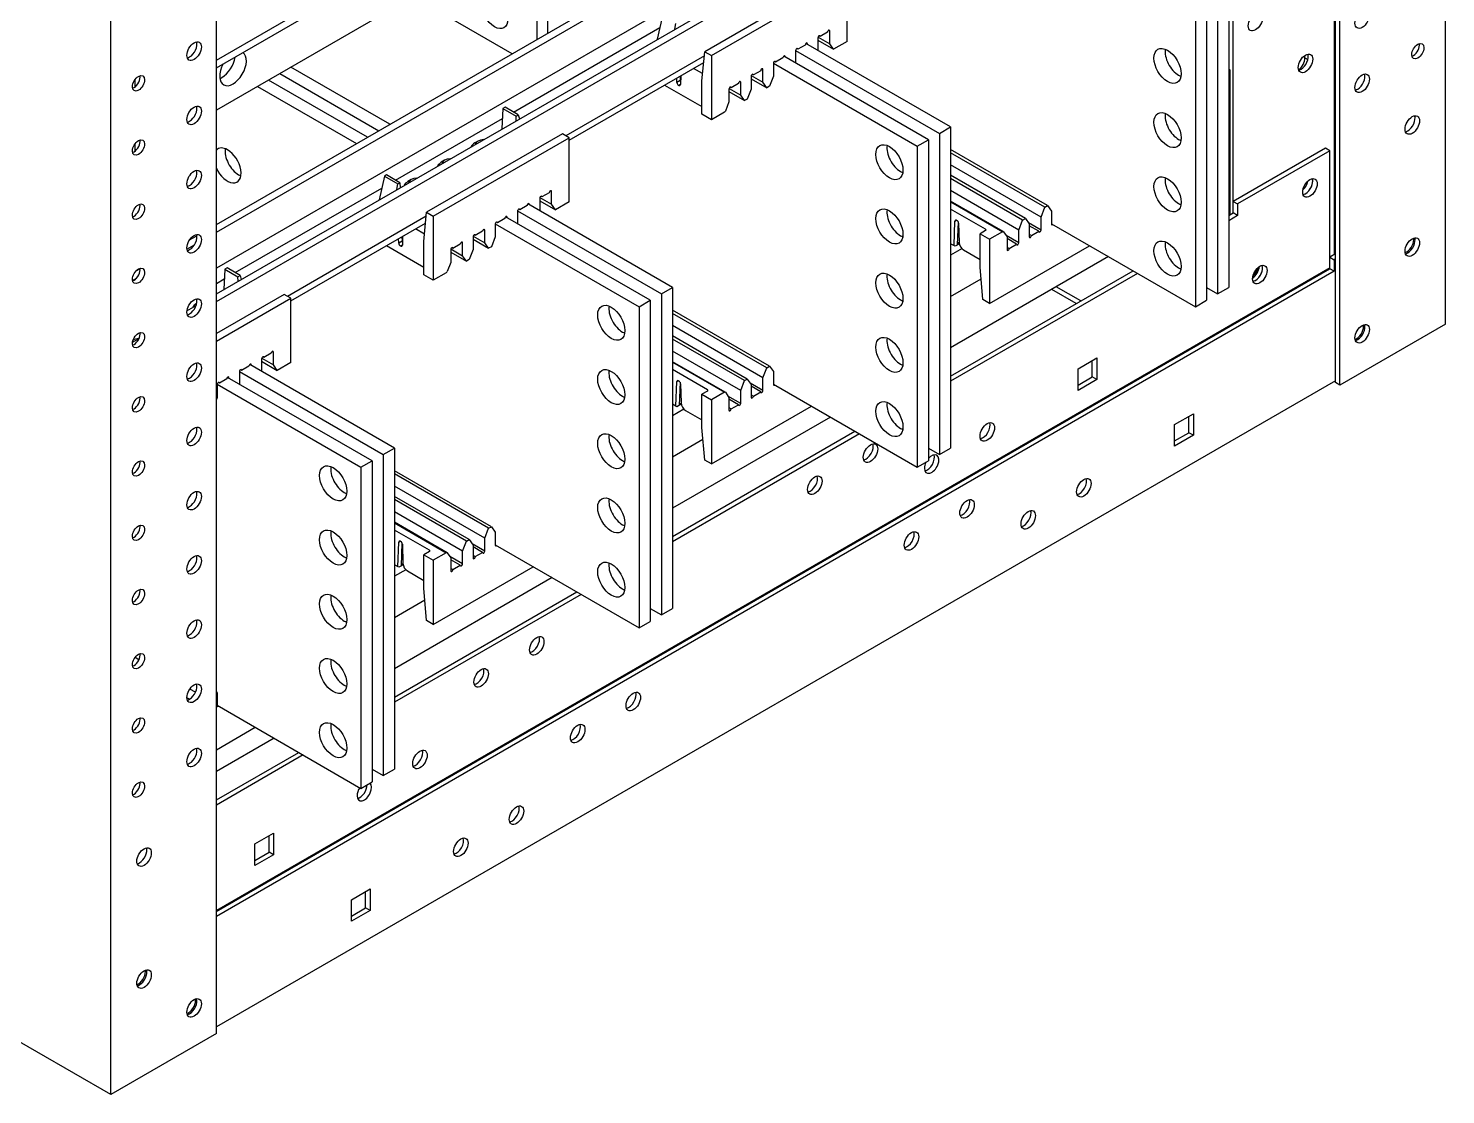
# Model space of a CAD drawing. Header units: millimetres. Extents: x -116965 to 323937, y 291661 to 566926.
# Drawn here: x -25658.8 to -25401.5, y 313488.9 to 313682.6 of the extents above; entities that cross this region are included whole.
import ezdxf

# ---------------------------------------------------------------- set-up
doc = ezdxf.new("R2010")
doc.units = ezdxf.units.MM
doc.layers.add('ALPHA', color=255, linetype='Continuous')

msp = doc.modelspace()

# ---------------------------------------------------------------- linework, layer by layer
at = {"layer": 'ALPHA'}
for p, q in [((-25401.450102, 313628.879427), (-25401.450102, 314095.448902)), ((-25421.451123, 313618.264971), (-25421.451123, 314084.834446)), ((-25420.643001, 313617.798402), (-25420.643001, 314084.367877)), ((-25624.693815, 313499.989609), (-25624.693815, 313966.559084)), ((-25643.886713, 313488.908584), (-25643.886713, 313955.478059)), ((-25421.653153, 313641.52346), (-25421.653153, 313853.182702)), ((-25624.693815, 313676.81944), (-25433.572953, 313787.163121)), ((-25624.693815, 313675.419732), (-25433.572953, 313785.763413)), ((-25440.03793, 313649.058557), (-25440.03793, 313782.030857)), ((-25496.202411, 313741.905882), (-25624.693815, 313667.721336)), ((-25624.693815, 313646.982322), (-25472.16078, 313735.047311)), ((-25624.693815, 313645.582614), (-25470.948597, 313734.347457)), ((-25624.693815, 313634.384947), (-25461.251133, 313728.748623)), ((-25469.736414, 313728.515338), (-25624.693815, 313639.050641)), ((-25624.693815, 313632.985238), (-25460.03895, 313728.048769)), ((-25566.509028, 313701.314338), (-25566.509028, 313680.575325)), ((-25564.488723, 313681.741748), (-25564.488723, 313702.480761)), ((-25440.846052, 313693.849226), (-25440.846052, 313635.528042)), ((-25511.354699, 313692.589489), (-25536.002421, 313678.35912)), ((-25534.790238, 313677.659265), (-25510.142516, 313691.889634)), ((-25510.142516, 313680.225397), (-25510.142516, 313691.889634)), ((-25446.906967, 313690.349955), (-25446.906967, 313632.028771)), ((-25444.886662, 313691.516379), (-25444.886662, 313633.195194)), ((-25442.866357, 313692.682802), (-25442.866357, 313634.361618)), ((-25570.973902, 313677.997528), (-25588.934415, 313688.367035)), ((-25570.751669, 313667.394737), (-25544.160205, 313682.747326)), ((-25543.679581, 313684.891092), (-25544.633516, 313680.636181)), ((-25541.408157, 313682.469943), (-25541.255214, 313683.491384)), ((-25544.633516, 313680.636181), (-25544.634634, 313680.607136)), ((-25544.608921, 313680.621982), (-25544.633516, 313680.636181)), ((-25515.455918, 313680.890259), (-25515.455918, 313678.604069)), ((-25515.455918, 313680.438643), (-25512.614541, 313678.798173)), ((-25515.431318, 313681.016027), (-25513.314395, 313679.793821)), ((-25515.051857, 313681.123544), (-25515.253888, 313681.240186)), ((-25513.718456, 313681.893383), (-25515.051857, 313681.123544)), ((-25513.516426, 313682.24331), (-25513.314395, 313682.126668)), ((-25513.314395, 313679.793821), (-25513.314395, 313682.126668)), ((-25510.142516, 313680.225397), (-25512.614541, 313678.798173)), ((-25536.073606, 313677.618167), (-25561.256235, 313663.078969)), ((-25536.512044, 313673.054516), (-25536.002421, 313678.35912)), ((-25536.002421, 313678.35912), (-25534.790238, 313677.659265)), ((-25534.790238, 313677.659265), (-25534.790238, 313665.995029)), ((-25495.394289, 313662.355787), (-25521.666399, 313677.523997)), ((-25521.597646, 313677.577616), (-25521.395615, 313677.460973)), ((-25521.395615, 313677.367659), (-25521.395615, 313677.460973)), ((-25519.496529, 313678.557412), (-25519.496529, 313676.271221)), ((-25519.493113, 313678.602097), (-25493.373984, 313663.52221)), ((-25519.092468, 313678.790696), (-25519.294498, 313678.907339)), ((-25517.759066, 313679.560536), (-25519.092468, 313678.790696)), ((-25491.353679, 313664.688634), (-25517.625789, 313679.856844)), ((-25517.557036, 313679.910463), (-25517.355005, 313679.793821)), ((-25517.355005, 313679.700507), (-25517.355005, 313679.793821)), ((-25512.614541, 313678.798173), (-25513.314395, 313679.793821)), ((-25427.006962, 313677.227689), (-25427.006962, 313677.689765)), ((-25593.197258, 313665.166868), (-25611.157771, 313675.536374)), ((-25560.650143, 313662.26934), (-25536.191548, 313676.390516)), ((-25536.391315, 313674.384522), (-25538.028674, 313675.329852)), ((-25525.840287, 313674.894841), (-25527.173688, 313674.125002)), ((-25525.638256, 313675.244768), (-25525.436226, 313675.128126)), ((-25525.436226, 313672.795279), (-25525.436226, 313675.128126)), ((-25523.537139, 313676.224564), (-25523.537139, 313673.891717)), ((-25523.533724, 313676.269249), (-25497.414594, 313661.189363)), ((-25523.133078, 313676.457849), (-25523.335108, 313676.574491)), ((-25521.799676, 313677.227689), (-25523.133078, 313676.457849)), ((-25440.644021, 313675.069805), (-25440.846052, 313675.186447)), ((-25440.644021, 313675.069805), (-25440.644021, 313648.708629)), ((-25427.006962, 313677.227689), (-25426.473957, 313676.919958)), ((-25639.442042, 313671.965578), (-25639.442042, 313673.317834)), ((-25597.237868, 313662.83402), (-25615.198381, 313673.203527)), ((-25613.178076, 313674.369951), (-25595.217563, 313664.000444)), ((-25543.281467, 313672.29715), (-25536.511538, 313668.38853)), ((-25541.065788, 313672.752363), (-25541.095521, 313673.559206)), ((-25540.459696, 313673.10229), (-25541.065788, 313672.752363)), ((-25540.763028, 313672.242837), (-25540.402166, 313672.451181)), ((-25540.707415, 313672.210729), (-25540.763028, 313672.242837)), ((-25540.404178, 313672.385803), (-25540.707415, 313672.210729)), ((-25540.48943, 313673.909133), (-25540.459696, 313673.10229)), ((-25540.473444, 313673.475354), (-25540.372437, 313673.417038)), ((-25540.3549, 313673.986804), (-25540.404554, 313672.373587)), ((-25536.511538, 313673.054225), (-25536.512044, 313673.054516)), ((-25536.511538, 313666.988821), (-25536.511538, 313673.054225)), ((-25536.383854, 313674.38883), (-25536.391315, 313674.384522)), ((-25529.880897, 313672.561994), (-25531.214298, 313671.792154)), ((-25529.678866, 313672.911921), (-25529.476836, 313672.795279)), ((-25529.476836, 313670.462431), (-25529.476836, 313672.795279)), ((-25527.577749, 313673.891717), (-25527.577749, 313671.558869)), ((-25527.577749, 313673.440101), (-25524.736371, 313671.799631)), ((-25527.553148, 313674.017485), (-25525.436226, 313672.795279)), ((-25527.173688, 313674.125002), (-25527.375719, 313674.241644)), ((-25524.736371, 313671.799631), (-25525.436226, 313672.795279)), ((-25523.537139, 313673.891717), (-25524.236993, 313672.087947)), ((-25617.218686, 313672.037103), (-25599.258174, 313661.667597)), ((-25531.618359, 313671.558869), (-25531.618359, 313669.226022)), ((-25531.618359, 313671.107254), (-25528.776982, 313669.466784)), ((-25531.593759, 313671.684637), (-25529.476836, 313670.462431)), ((-25531.214298, 313671.792154), (-25531.416329, 313671.908797)), ((-25528.776982, 313669.466784), (-25529.476836, 313670.462431)), ((-25528.277603, 313669.7551), (-25528.776982, 313669.466784)), ((-25527.577749, 313671.558869), (-25528.277603, 313669.7551)), ((-25524.236993, 313672.087947), (-25524.736371, 313671.799631)), ((-25572.653676, 313668.026292), (-25572.839141, 313664.323256)), ((-25572.249615, 313668.259576), (-25572.653676, 313668.026292)), ((-25572.653676, 313668.026292), (-25570.270328, 313666.650265)), ((-25569.866267, 313666.88355), (-25572.249615, 313668.259576)), ((-25532.434856, 313667.354909), (-25534.790238, 313665.995029)), ((-25531.618359, 313669.226022), (-25532.259892, 313667.572567)), ((-25592.166903, 313655.030646), (-25572.742886, 313666.245107)), ((-25570.270328, 313666.650265), (-25569.866267, 313666.88355)), ((-25570.245502, 313665.820694), (-25570.270328, 313666.650265)), ((-25569.866267, 313666.88355), (-25569.671317, 313666.152201)), ((-25534.790238, 313665.995029), (-25536.511538, 313666.988821)), ((-25493.373984, 313663.52221), (-25491.353679, 313664.688634)), ((-25491.353679, 313664.688634), (-25491.353679, 313606.36745)), ((-25561.862326, 313663.428896), (-25586.510048, 313649.198527)), ((-25585.297865, 313648.498673), (-25560.650143, 313662.729042)), ((-25577.176239, 313662.122502), (-25577.78233, 313661.772575)), ((-25560.650143, 313662.729042), (-25561.862326, 313663.428896)), ((-25560.650143, 313651.064805), (-25560.650143, 313662.729042)), ((-25497.414594, 313661.189363), (-25495.394289, 313662.355787)), ((-25495.394289, 313662.355787), (-25495.394289, 313604.034602)), ((-25493.373984, 313663.52221), (-25493.373984, 313605.201026)), ((-25639.442042, 313660.301341), (-25639.442042, 313661.653597)), ((-25497.414594, 313661.189363), (-25497.414594, 313602.868179)), ((-25473.729366, 313650.392467), (-25491.353679, 313660.567869)), ((-25474.228744, 313650.104151), (-25491.353679, 313659.991236)), ((-25423.269397, 313660.839436), (-25440.03793, 313651.158119)), ((-25422.461275, 313660.372866), (-25439.229807, 313650.69155)), ((-25422.461275, 313660.372866), (-25423.269397, 313660.839436)), ((-25422.461275, 313641.05689), (-25422.461275, 313660.372866)), ((-25583.237154, 313658.623231), (-25583.843246, 313658.273304)), ((-25474.928598, 313648.300381), (-25491.353679, 313657.783406)), ((-25594.187208, 313655.7305), (-25595.141143, 313651.475589)), ((-25593.783147, 313655.963785), (-25594.187208, 313655.7305)), ((-25594.187208, 313655.7305), (-25591.762842, 313654.330792)), ((-25591.358781, 313654.564076), (-25593.783147, 313655.963785)), ((-25591.915784, 313653.309351), (-25591.762842, 313654.330792)), ((-25591.762842, 313654.330792), (-25591.358781, 313654.564076)), ((-25591.358781, 313654.564076), (-25591.325109, 313653.650378)), ((-25589.298069, 313655.12396), (-25589.904161, 313654.774033)), ((-25477.769976, 313648.059619), (-25491.353679, 313655.902174)), ((-25478.269354, 313647.771303), (-25491.353679, 313655.325541)), ((-25426.529813, 313654.790157), (-25426.473957, 313654.757908)), ((-25621.259296, 313638.234145), (-25594.667832, 313653.586733)), ((-25565.963546, 313651.729667), (-25565.963546, 313649.443476)), ((-25565.938945, 313651.855434), (-25563.822022, 313650.633229)), ((-25565.559485, 313651.962952), (-25565.761515, 313652.079594)), ((-25564.226083, 313652.732791), (-25565.559485, 313651.962952)), ((-25564.024053, 313653.082718), (-25563.822022, 313652.966076)), ((-25563.822022, 313650.633229), (-25563.822022, 313652.966076)), ((-25478.969209, 313645.967534), (-25491.353679, 313653.117711)), ((-25595.141143, 313651.475589), (-25595.142261, 313651.446544)), ((-25595.116548, 313651.461389), (-25595.141143, 313651.475589)), ((-25587.019671, 313643.893924), (-25586.510048, 313649.198527)), ((-25586.510048, 313649.198527), (-25585.297865, 313648.498673)), ((-25570.004156, 313649.396819), (-25570.004156, 313647.110629)), ((-25570.000741, 313649.441505), (-25543.881611, 313634.361618)), ((-25569.600095, 313649.630104), (-25569.802125, 313649.746747)), ((-25568.266694, 313650.399944), (-25569.600095, 313649.630104)), ((-25541.861306, 313635.528042), (-25568.133416, 313650.696252)), ((-25568.064663, 313650.749871), (-25567.862632, 313650.633229)), ((-25567.862632, 313650.539915), (-25567.862632, 313650.633229)), ((-25565.963546, 313651.278051), (-25563.122168, 313649.637581)), ((-25563.122168, 313649.637581), (-25563.822022, 313650.633229)), ((-25560.650143, 313651.064805), (-25563.122168, 313649.637581)), ((-25481.784371, 313645.67358), (-25491.353679, 313651.198422)), ((-25491.353679, 313651.101792), (-25481.927229, 313645.659429)), ((-25484.993758, 313646.109837), (-25491.353679, 313649.781739)), ((-25474.928598, 313648.300381), (-25474.228744, 313650.104151)), ((-25474.228744, 313650.104151), (-25473.729366, 313650.392467)), ((-25473.729366, 313650.392467), (-25473.029512, 313649.396819)), ((-25473.029512, 313649.396819), (-25473.029512, 313647.063972)), ((-25440.03793, 313651.158119), (-25439.229807, 313650.69155)), ((-25440.03793, 313649.058557), (-25440.03793, 313651.158119)), ((-25439.229807, 313650.69155), (-25439.229807, 313648.591987)), ((-25586.581233, 313648.457575), (-25611.763862, 313633.918377)), ((-25611.157771, 313633.108748), (-25586.699176, 313647.229924)), ((-25585.297865, 313648.498673), (-25585.297865, 313636.834436)), ((-25574.044766, 313647.063972), (-25574.044766, 313644.731125)), ((-25574.041351, 313647.108657), (-25547.922221, 313632.028771)), ((-25573.640705, 313647.297257), (-25573.842736, 313647.413899)), ((-25572.307304, 313648.067096), (-25573.640705, 313647.297257)), ((-25545.901916, 313633.195194), (-25572.174027, 313648.363404)), ((-25572.105273, 313648.417024), (-25571.903243, 313648.300381)), ((-25571.903243, 313648.207067), (-25571.903243, 313648.300381)), ((-25490.730019, 313643.122981), (-25490.55816, 313647.588011)), ((-25490.55816, 313647.588011), (-25490.268564, 313647.755209)), ((-25490.255401, 313647.74794), (-25490.199788, 313647.715832)), ((-25489.970384, 313647.462107), (-25490.132313, 313643.255069)), ((-25489.896927, 313647.20326), (-25489.793274, 313643.716009)), ((-25478.969209, 313645.967534), (-25478.269354, 313647.771303)), ((-25478.269354, 313647.771303), (-25477.769976, 313648.059619)), ((-25477.769976, 313648.059619), (-25477.070122, 313647.063972)), ((-25474.928598, 313645.967534), (-25477.235709, 313647.299545)), ((-25477.070122, 313647.063972), (-25477.070122, 313644.731125)), ((-25475.332659, 313645.734249), (-25477.070122, 313646.737373)), ((-25474.928598, 313645.967534), (-25474.928598, 313648.300381)), ((-25473.029512, 313647.110629), (-25446.906967, 313632.028771)), ((-25440.846052, 313648.591987), (-25440.03793, 313649.058557)), ((-25439.229807, 313648.591987), (-25440.846052, 313647.658848)), ((-25439.229807, 313648.591987), (-25440.03793, 313649.058557)), ((-25629.548585, 313644.179419), (-25628.24829, 313644.930145)), ((-25591.573415, 313643.591771), (-25591.603149, 313644.398614)), ((-25590.967323, 313643.941698), (-25591.573415, 313643.591771)), ((-25590.997057, 313644.748541), (-25590.967323, 313643.941698)), ((-25590.981071, 313644.314762), (-25590.880064, 313644.256446)), ((-25590.862527, 313644.826212), (-25590.912182, 313643.212995)), ((-25586.898942, 313645.22393), (-25588.536301, 313646.169259)), ((-25586.891481, 313645.228238), (-25586.898942, 313645.22393)), ((-25578.085376, 313644.731125), (-25578.085376, 313642.398277)), ((-25578.085376, 313644.279509), (-25575.243999, 313642.639039)), ((-25578.060776, 313644.856892), (-25575.943853, 313643.634686)), ((-25577.681315, 313644.964409), (-25577.883346, 313645.081052)), ((-25576.347914, 313645.734249), (-25577.681315, 313644.964409)), ((-25576.145883, 313646.084176), (-25575.943853, 313645.967534)), ((-25575.943853, 313643.634686), (-25575.943853, 313645.967534)), ((-25574.044766, 313644.731125), (-25574.74462, 313642.927355)), ((-25489.824901, 313644.780024), (-25490.06821, 313644.920499)), ((-25489.83659, 313645.173292), (-25490.053656, 313645.298615)), ((-25484.993758, 313645.876553), (-25486.003911, 313645.293341)), ((-25486.003911, 313645.293341), (-25484.282611, 313644.299548)), ((-25486.003911, 313639.227938), (-25486.003911, 313645.293341)), ((-25484.993758, 313646.109837), (-25484.993758, 313645.876553)), ((-25481.927229, 313645.659429), (-25484.282611, 313644.299548)), ((-25484.282611, 313644.299548), (-25484.282611, 313632.635311)), ((-25481.752265, 313645.643801), (-25481.110732, 313644.731125)), ((-25478.969209, 313643.634686), (-25481.276319, 313644.966697)), ((-25481.110732, 313644.731125), (-25481.110732, 313642.398277)), ((-25479.37327, 313643.401402), (-25481.110732, 313644.404526)), ((-25478.969209, 313643.634686), (-25478.969209, 313645.967534)), ((-25477.070122, 313645.197694), (-25476.666061, 313644.964409)), ((-25476.666061, 313644.964409), (-25475.332659, 313645.734249)), ((-25630.034974, 313642.498894), (-25628.679709, 313643.281357)), ((-25593.789094, 313643.136558), (-25587.019165, 313639.227938)), ((-25591.270655, 313643.082245), (-25590.909793, 313643.290589)), ((-25591.215043, 313643.050137), (-25591.270655, 313643.082245)), ((-25590.911806, 313643.225211), (-25591.215043, 313643.050137)), ((-25587.019165, 313643.893632), (-25587.019671, 313643.893924)), ((-25587.019165, 313637.828229), (-25587.019165, 313643.893632)), ((-25582.125986, 313642.398277), (-25582.125986, 313640.06543)), ((-25582.125986, 313641.946662), (-25579.284609, 313640.306192)), ((-25582.101386, 313642.524045), (-25579.984463, 313641.301839)), ((-25581.721925, 313642.631562), (-25581.923956, 313642.748204)), ((-25580.388524, 313643.401402), (-25581.721925, 313642.631562)), ((-25580.186494, 313643.751329), (-25579.984463, 313643.634686)), ((-25579.984463, 313641.301839), (-25579.984463, 313643.634686)), ((-25578.085376, 313642.398277), (-25578.78523, 313640.594508)), ((-25575.243999, 313642.639039), (-25575.943853, 313643.634686)), ((-25574.74462, 313642.927355), (-25575.243999, 313642.639039)), ((-25490.545557, 313643.016482), (-25491.353679, 313643.483051)), ((-25489.278459, 313642.581617), (-25491.353679, 313641.383489)), ((-25489.761495, 313643.46916), (-25490.545557, 313643.016482)), ((-25489.768106, 313643.500759), (-25490.115144, 313643.701122)), ((-25488.985645, 313642.349151), (-25486.003911, 313640.627646)), ((-25484.282611, 313632.635311), (-25466.120068, 313643.12146)), ((-25481.110732, 313642.864847), (-25480.706671, 313642.631562)), ((-25480.706671, 313642.631562), (-25479.37327, 313643.401402)), ((-25421.451123, 313641.640102), (-25422.501681, 313641.033562)), ((-25639.194519, 313638.610337), (-25638.575982, 313638.967449)), ((-25422.501681, 313639.120627), (-25624.693815, 313522.384944)), ((-25624.693815, 313522.198316), (-25422.501681, 313638.933999)), ((-25623.161303, 313638.865699), (-25623.346768, 313635.162664)), ((-25622.757242, 313639.098984), (-25623.161303, 313638.865699)), ((-25623.161303, 313638.865699), (-25620.777955, 313637.489673)), ((-25620.373894, 313637.722958), (-25622.757242, 313639.098984)), ((-25582.125986, 313640.06543), (-25582.767519, 313638.411975)), ((-25579.284609, 313640.306192), (-25579.984463, 313641.301839)), ((-25578.78523, 313640.594508), (-25579.284609, 313640.306192)), ((-25462.68555, 313641.13854), (-25491.353679, 313624.586988)), ((-25486.003911, 313639.228521), (-25486.004416, 313639.22823)), ((-25486.004416, 313639.22823), (-25486.003911, 313639.227938)), ((-25485.494794, 313633.335165), (-25486.004416, 313639.22823)), ((-25422.501681, 313641.033562), (-25421.693559, 313640.566992)), ((-25422.501681, 313638.933999), (-25422.501681, 313641.033562)), ((-25421.693559, 313638.467429), (-25422.501681, 313638.933999)), ((-25421.451123, 313640.706963), (-25421.693559, 313640.566992)), ((-25421.693559, 313640.566992), (-25421.693559, 313638.467429)), ((-25639.911656, 313636.796589), (-25639.185592, 313637.215782)), ((-25421.693559, 313638.467429), (-25624.693815, 313521.265177)), ((-25624.693815, 313636.251224), (-25623.250513, 313637.084515)), ((-25620.777955, 313637.489673), (-25620.373894, 313637.722958)), ((-25620.753129, 313636.660102), (-25620.777955, 313637.489673)), ((-25620.373894, 313637.722958), (-25620.178944, 313636.991608)), ((-25585.297865, 313636.834436), (-25587.019165, 313637.828229)), ((-25582.942483, 313638.194317), (-25585.297865, 313636.834436)), ((-25491.353679, 313619.431395), (-25458.220675, 313638.560743)), ((-25457.412553, 313638.094174), (-25491.353679, 313618.498256)), ((-25491.353679, 313633.918377), (-25485.821444, 313637.112414)), ((-25612.369954, 313634.268304), (-25624.693815, 313627.15312)), ((-25611.157771, 313633.56845), (-25612.369954, 313634.268304)), ((-25543.881611, 313634.361618), (-25541.861306, 313635.528042)), ((-25543.881611, 313634.361618), (-25543.881611, 313576.040434)), ((-25541.861306, 313635.528042), (-25541.861306, 313577.206857)), ((-25468.524231, 313632.611983), (-25472.989106, 313635.189779)), ((-25467.716109, 313633.078552), (-25472.180983, 313635.656348)), ((-25444.886662, 313635.528042), (-25442.866357, 313634.361618)), ((-25442.866357, 313634.361618), (-25440.846052, 313635.528042)), ((-25630.028682, 313631.304859), (-25628.367292, 313632.264064)), ((-25628.269755, 313632.623647), (-25628.289958, 313632.611983)), ((-25624.693815, 313625.753411), (-25611.157771, 313633.56845)), ((-25611.157771, 313621.904213), (-25611.157771, 313633.56845)), ((-25547.922221, 313632.028771), (-25545.901916, 313633.195194)), ((-25547.922221, 313632.028771), (-25547.922221, 313573.707586)), ((-25545.901916, 313633.195194), (-25545.901916, 313574.87401)), ((-25524.236993, 313621.231875), (-25541.861306, 313631.407276)), ((-25484.282611, 313632.635311), (-25485.494794, 313633.335165)), ((-25446.906967, 313632.028771), (-25444.886662, 313633.195194)), ((-25524.736371, 313620.943558), (-25541.861306, 313630.830644)), ((-25525.436226, 313619.139789), (-25541.861306, 313628.622814)), ((-25401.450102, 313628.879427), (-25420.643001, 313617.798402)), ((-25639.90404, 313625.603319), (-25638.72378, 313626.284743)), ((-25639.805697, 313625.963368), (-25639.813243, 313625.95901)), ((-25528.277603, 313618.899027), (-25541.861306, 313626.741582)), ((-25528.776982, 313618.610711), (-25541.861306, 313626.164949)), ((-25614.733711, 313623.572199), (-25616.067112, 313622.802359)), ((-25614.53168, 313623.922126), (-25614.32965, 313623.805484)), ((-25614.32965, 313621.472636), (-25614.32965, 313623.805484)), ((-25529.476836, 313616.806942), (-25541.861306, 313623.957119)), ((-25618.774321, 313621.239352), (-25620.107722, 313620.469512)), ((-25592.368933, 313606.36745), (-25618.641044, 313621.53566)), ((-25618.57229, 313621.589279), (-25618.37026, 313621.472636)), ((-25618.37026, 313621.379322), (-25618.37026, 313621.472636)), ((-25616.471173, 313622.569075), (-25616.471173, 313620.282884)), ((-25616.471173, 313622.117459), (-25613.629795, 313620.476989)), ((-25616.446572, 313622.694842), (-25614.32965, 313621.472636)), ((-25616.067112, 313622.802359), (-25616.269142, 313622.919002)), ((-25613.629795, 313620.476989), (-25614.32965, 313621.472636)), ((-25611.157771, 313621.904213), (-25613.629795, 313620.476989)), ((-25532.291999, 313616.512988), (-25541.861306, 313622.03783)), ((-25541.861306, 313621.9412), (-25532.434856, 313616.498836)), ((-25525.436226, 313619.139789), (-25524.736371, 313620.943558)), ((-25524.736371, 313620.943558), (-25524.236993, 313621.231875)), ((-25524.236993, 313621.231875), (-25523.537139, 313620.236227)), ((-25468.200982, 313620.761118), (-25464.80687, 313622.72071)), ((-25468.200982, 313616.841934), (-25468.200982, 313620.761118)), ((-25465.614992, 313619.268096), (-25465.614992, 313622.25414)), ((-25464.80687, 313622.72071), (-25464.80687, 313618.801526)), ((-25421.451123, 313618.544913), (-25624.693815, 313501.20269)), ((-25624.148332, 313618.136665), (-25624.350363, 313618.253307)), ((-25622.814931, 313618.906504), (-25624.148332, 313618.136665)), ((-25596.409543, 313604.034602), (-25622.681654, 313619.202812)), ((-25622.6129, 313619.256431), (-25622.41087, 313619.139789)), ((-25622.41087, 313619.046475), (-25622.41087, 313619.139789)), ((-25620.511783, 313620.236227), (-25620.511783, 313617.950037)), ((-25620.508368, 313620.280912), (-25594.389238, 313605.201026)), ((-25620.107722, 313620.469512), (-25620.309753, 313620.586154)), ((-25535.501386, 313616.949245), (-25541.861306, 313620.621147)), ((-25541.237647, 313613.962389), (-25541.065788, 313618.427419)), ((-25541.065788, 313618.427419), (-25540.776191, 313618.594617)), ((-25540.763028, 313618.587347), (-25540.707415, 313618.55524)), ((-25540.478011, 313618.301515), (-25540.63994, 313614.094476)), ((-25529.476836, 313616.806942), (-25528.776982, 313618.610711)), ((-25528.776982, 313618.610711), (-25528.277603, 313618.899027)), ((-25528.277603, 313618.899027), (-25527.577749, 313617.90338)), ((-25525.436226, 313616.806942), (-25525.436226, 313619.139789)), ((-25523.537139, 313620.236227), (-25523.537139, 313617.90338)), ((-25468.200982, 313617.775073), (-25465.614992, 313619.268096)), ((-25464.80687, 313618.801526), (-25468.200982, 313616.841934)), ((-25464.80687, 313618.801526), (-25465.614992, 313619.268096)), ((-25420.643001, 313617.798402), (-25421.451123, 313618.264971)), ((-25624.552393, 313617.90338), (-25624.552393, 313615.570533)), ((-25624.548978, 313617.948065), (-25598.429848, 313602.868179)), ((-25540.332528, 313615.619432), (-25540.575837, 313615.759907)), ((-25540.344217, 313616.0127), (-25540.561284, 313616.138023)), ((-25540.404554, 313618.042668), (-25540.300902, 313614.555417)), ((-25535.501386, 313616.715961), (-25536.511538, 313616.132749)), ((-25536.511538, 313616.132749), (-25534.790238, 313615.138956)), ((-25536.511538, 313610.067346), (-25536.511538, 313616.132749)), ((-25535.501386, 313616.949245), (-25535.501386, 313616.715961)), ((-25532.434856, 313616.498836), (-25534.790238, 313615.138956)), ((-25532.259892, 313616.483209), (-25531.618359, 313615.570533)), ((-25529.476836, 313614.474094), (-25531.783946, 313615.806105)), ((-25529.476836, 313614.474094), (-25529.476836, 313616.806942)), ((-25525.436226, 313616.806942), (-25527.743336, 313618.138953)), ((-25527.577749, 313617.90338), (-25527.577749, 313615.570533)), ((-25525.840287, 313616.573657), (-25527.577749, 313617.576781)), ((-25527.577749, 313616.037102), (-25527.173688, 313615.803817)), ((-25527.173688, 313615.803817), (-25525.840287, 313616.573657)), ((-25523.537139, 313617.950037), (-25497.414594, 313602.868179)), ((-25624.552393, 313615.570533), (-25624.693815, 313615.20604)), ((-25541.053184, 313613.85589), (-25541.861306, 313614.322459)), ((-25539.786086, 313613.421025), (-25541.861306, 313612.222897)), ((-25540.269122, 313614.308568), (-25541.053184, 313613.85589)), ((-25540.275733, 313614.340167), (-25540.622771, 313614.54053)), ((-25539.493272, 313613.188559), (-25536.511538, 313611.467054)), ((-25534.790238, 313615.138956), (-25534.790238, 313603.474719)), ((-25534.790238, 313603.474719), (-25516.627695, 313613.960868)), ((-25531.618359, 313615.570533), (-25531.618359, 313613.237685)), ((-25529.880897, 313614.24081), (-25531.618359, 313615.243934)), ((-25531.618359, 313613.704255), (-25531.214298, 313613.47097)), ((-25531.214298, 313613.47097), (-25529.880897, 313614.24081)), ((-25513.193177, 313611.977948), (-25541.861306, 313595.426395)), ((-25450.664734, 313610.63656), (-25447.270622, 313612.596152)), ((-25450.664734, 313606.717377), (-25450.664734, 313610.63656)), ((-25448.078744, 313609.143538), (-25448.078744, 313612.129583)), ((-25447.270622, 313612.596152), (-25447.270622, 313608.676969)), ((-25541.861306, 313590.270803), (-25508.728303, 313609.400151)), ((-25507.920181, 313608.933582), (-25541.861306, 313589.337664)), ((-25541.861306, 313604.757785), (-25536.329071, 313607.951822)), ((-25536.511538, 313610.067929), (-25536.512044, 313610.067637)), ((-25536.512044, 313610.067637), (-25536.511538, 313610.067346)), ((-25536.002421, 313604.174573), (-25536.512044, 313610.067637)), ((-25450.664734, 313607.650516), (-25448.078744, 313609.143538)), ((-25447.270622, 313608.676969), (-25450.664734, 313606.717377)), ((-25447.270622, 313608.676969), (-25448.078744, 313609.143538)), ((-25594.389238, 313605.201026), (-25592.368933, 313606.36745)), ((-25592.368933, 313606.36745), (-25592.368933, 313548.046265)), ((-25495.394289, 313606.36745), (-25493.373984, 313605.201026)), ((-25493.373984, 313605.201026), (-25491.353679, 313606.36745)), ((-25598.429848, 313602.868179), (-25596.409543, 313604.034602)), ((-25598.429848, 313602.868179), (-25598.429848, 313544.546994)), ((-25596.409543, 313604.034602), (-25596.409543, 313545.713418)), ((-25594.389238, 313605.201026), (-25594.389238, 313546.879842)), ((-25534.790238, 313603.474719), (-25536.002421, 313604.174573)), ((-25497.414594, 313602.868179), (-25495.394289, 313604.034602)), ((-25574.74462, 313592.071282), (-25592.368933, 313602.246684)), ((-25575.243999, 313591.782966), (-25592.368933, 313601.670052)), ((-25575.943853, 313589.979197), (-25592.368933, 313599.462221)), ((-25578.78523, 313589.738435), (-25592.368933, 313597.58099)), ((-25579.284609, 313589.450119), (-25592.368933, 313597.004357)), ((-25579.984463, 313587.646349), (-25592.368933, 313594.796527)), ((-25582.799626, 313587.352395), (-25592.368933, 313592.877238)), ((-25592.368933, 313592.780608), (-25582.942483, 313587.338244)), ((-25586.009013, 313587.788653), (-25592.368933, 313591.460555)), ((-25575.943853, 313589.979197), (-25575.243999, 313591.782966)), ((-25575.943853, 313587.646349), (-25575.943853, 313589.979197)), ((-25575.243999, 313591.782966), (-25574.74462, 313592.071282)), ((-25574.74462, 313592.071282), (-25574.044766, 313591.075635)), ((-25574.044766, 313591.075635), (-25574.044766, 313588.742788)), ((-25591.745274, 313584.801797), (-25591.573415, 313589.266826)), ((-25591.573415, 313589.266826), (-25591.283818, 313589.434025)), ((-25591.270655, 313589.426755), (-25591.215043, 313589.394647)), ((-25590.985638, 313589.140922), (-25591.147567, 313584.933884)), ((-25590.912182, 313588.882076), (-25590.808529, 313585.394825)), ((-25586.009013, 313587.555368), (-25587.019165, 313586.972157)), ((-25586.009013, 313587.788653), (-25586.009013, 313587.555368)), ((-25582.942483, 313587.338244), (-25585.297865, 313585.978364)), ((-25582.767519, 313587.322617), (-25582.125986, 313586.40994)), ((-25579.984463, 313587.646349), (-25579.284609, 313589.450119)), ((-25579.984463, 313585.313502), (-25579.984463, 313587.646349)), ((-25579.284609, 313589.450119), (-25578.78523, 313589.738435)), ((-25578.78523, 313589.738435), (-25578.085376, 313588.742788)), ((-25575.943853, 313587.646349), (-25578.250964, 313588.97836)), ((-25578.085376, 313588.742788), (-25578.085376, 313586.40994)), ((-25576.347914, 313587.413065), (-25578.085376, 313588.416189)), ((-25577.681315, 313586.643225), (-25576.347914, 313587.413065)), ((-25574.044766, 313588.789445), (-25547.922221, 313573.707586)), ((-25591.560811, 313584.695298), (-25592.368933, 313585.161867)), ((-25590.77675, 313585.147976), (-25591.560811, 313584.695298)), ((-25590.78336, 313585.179575), (-25591.130398, 313585.379938)), ((-25590.840155, 313586.45884), (-25591.083465, 313586.599315)), ((-25590.851844, 313586.852107), (-25591.068911, 313586.977431)), ((-25587.019165, 313586.972157), (-25585.297865, 313585.978364)), ((-25587.019165, 313580.906753), (-25587.019165, 313586.972157)), ((-25585.297865, 313585.978364), (-25585.297865, 313574.314127)), ((-25585.297865, 313574.314127), (-25567.135323, 313584.800276)), ((-25579.984463, 313585.313502), (-25582.291574, 313586.645513)), ((-25582.125986, 313586.40994), (-25582.125986, 313584.077093)), ((-25580.388524, 313585.080217), (-25582.125986, 313586.083342)), ((-25581.721925, 313584.310378), (-25580.388524, 313585.080217)), ((-25578.085376, 313586.87651), (-25577.681315, 313586.643225)), ((-25590.293713, 313584.260433), (-25592.368933, 313583.062304)), ((-25563.700804, 313582.817355), (-25592.368933, 313566.265803)), ((-25590.000899, 313584.027967), (-25587.019165, 313582.306462)), ((-25582.125986, 313584.543662), (-25581.721925, 313584.310378)), ((-25592.368933, 313561.110211), (-25559.23593, 313580.239559)), ((-25558.427808, 313579.77299), (-25592.368933, 313560.177072)), ((-25587.019165, 313580.907337), (-25587.019671, 313580.907045)), ((-25587.019671, 313580.907045), (-25587.019165, 313580.906753)), ((-25586.510048, 313575.013981), (-25587.019671, 313580.907045)), ((-25592.368933, 313575.597193), (-25586.836699, 313578.79123)), ((-25545.901916, 313577.206857), (-25543.881611, 313576.040434)), ((-25543.881611, 313576.040434), (-25541.861306, 313577.206857)), ((-25585.297865, 313574.314127), (-25586.510048, 313575.013981)), ((-25547.922221, 313573.707586), (-25545.901916, 313574.87401)), ((-25638.744296, 313567.915865), (-25639.452884, 313568.324969)), ((-25628.483386, 313561.991726), (-25629.510742, 313562.584871)), ((-25624.693815, 313562.116236), (-25624.552393, 313561.915043)), ((-25624.552393, 313561.915043), (-25624.552393, 313559.582196)), ((-25629.57613, 313560.74139), (-25630.047194, 313561.013359)), ((-25624.552393, 313559.628852), (-25598.429848, 313544.546994)), ((-25624.693815, 313551.568865), (-25617.64295, 313555.639683)), ((-25614.208431, 313553.656763), (-25624.693815, 313547.603024)), ((-25624.693815, 313542.447432), (-25609.743557, 313551.078967)), ((-25608.935435, 313550.612397), (-25624.693815, 313541.514293)), ((-25596.409543, 313548.046265), (-25594.389238, 313546.879842)), ((-25594.389238, 313546.879842), (-25592.368933, 313548.046265)), ((-25598.429848, 313544.546994), (-25596.409543, 313545.713418)), ((-25617.703559, 313534.445765), (-25614.309446, 313536.405357)), ((-25615.117569, 313532.952743), (-25615.117569, 313535.938787)), ((-25614.309446, 313536.405357), (-25614.309446, 313532.486173)), ((-25617.703559, 313530.526581), (-25617.703559, 313534.445765)), ((-25617.703559, 313531.45972), (-25615.117569, 313532.952743)), ((-25614.309446, 313532.486173), (-25617.703559, 313530.526581)), ((-25614.309446, 313532.486173), (-25615.117569, 313532.952743)), ((-25600.167311, 313524.321207), (-25596.773198, 313526.280799)), ((-25597.58132, 313522.828185), (-25597.58132, 313525.81423)), ((-25596.773198, 313526.280799), (-25596.773198, 313522.361616)), ((-25600.167311, 313520.402024), (-25600.167311, 313524.321207)), ((-25600.167311, 313521.335163), (-25597.58132, 313522.828185)), ((-25596.773198, 313522.361616), (-25600.167311, 313520.402024)), ((-25596.773198, 313522.361616), (-25597.58132, 313522.828185)), ((-25643.886713, 313488.908584), (-25664.089764, 313500.572821)), ((-25624.693815, 313499.989609), (-25643.886713, 313488.908584))]:
    msp.add_line(p, q, dxfattribs=at)
for centre, major_axis, start_param, end_param in [((-25574.186187, 313685.68426), (-1.714286, 2.96923), 0.7853981634, 7.0685834706), ((-25435.997319, 313683.817982), (0.928571, 1.608333), 2.3561944902, 8.6393797974), ((-25416.60239, 313684.284552), (0.928571, 1.608333), 2.3561944902, 8.6393797974), ((-25628.734425, 313678.452433), (0.928571, 1.608333), 2.3561944902, 8.6393797974), ((-25629.542547, 313678.919003), (0.928571, 1.608333), 3.926990817, 5.8329886172), ((-25517.557036, 313679.677178), (0.142857, 0.247436), 5.4977871438, 8.6393797974), ((-25515.253888, 313681.006901), (0.142857, 0.247436), 5.4977871438, 8.6393797974), ((-25513.516426, 313682.010026), (0.142857, 0.247436), 5.4977871438, 8.6393797974), ((-25406.500865, 313678.452433), (0.771429, 1.336153), 2.3561944902, 8.6393797974), ((-25629.542547, 313678.919003), (0.928571, 1.608333), 3.5917893435, 3.926990817), ((-25621.663357, 313675.30309), (1.714286, 2.96923), 1.626466834, 6.2275148), ((-25623.683662, 313676.469513), (1.714286, 2.96923), 3.926990817, 5.3303390646), ((-25521.597646, 313677.344331), (0.142857, 0.247436), 5.4977871438, 8.6393797974), ((-25519.294498, 313678.674054), (0.142857, 0.247436), 5.4977871438, 8.6393797974), ((-25451.95773, 313675.769659), (-1.742857, 3.018717), 0.7853981634, 7.0685834706), ((-25449.937424, 313676.936083), (-1.742857, 3.018717), 0.6182324985, 2.3561944902), ((-25426.905946, 313676.236228), (0.928571, 1.608333), 2.3561944902, 8.6393797974), ((-25427.714068, 313676.702798), (0.928571, 1.608333), 3.926990817, 5.8329886172), ((-25407.308987, 313678.919003), (0.771429, 1.336153), 3.692878252, 3.926990817), ((-25407.308987, 313678.919003), (0.771429, 1.336153), 3.926990817, 5.7318997087), ((-25525.638256, 313675.011484), (0.142857, 0.247436), 5.4977871438, 8.6393797974), ((-25523.335108, 313676.341207), (0.142857, 0.247436), 5.4977871438, 8.6393797974), ((-25428.32016, 313676.469513), (0.928571, 1.608333), 4.0503176479, 5.4977871438), ((-25427.714068, 313676.702798), (0.928571, 1.608333), 3.5917893435, 3.926990817), ((-25638.83595, 313672.620315), (0.771429, 1.336153), 2.3561944902, 8.6393797974), ((-25639.644072, 313673.086885), (0.771429, 1.336153), 3.926990817, 5.7318997087), ((-25623.683662, 313676.469513), (1.714286, 2.96923), 3.7717298997, 3.926990817), ((-25540.763028, 313672.592764), (-0.214286, 0.371154), 0.8288490588, 2.3561944902), ((-25540.707415, 313672.560656), (-0.214286, 0.371154), 2.3561944902, 3.8920842319), ((-25540.156936, 313672.942691), (-0.214286, 0.371154), 0.8288490588, 1.4798786113), ((-25536.391315, 313675.784231), (-0.857143, 1.484615), 2.3561944902, 2.3617043931), ((-25529.678866, 313672.678636), (0.142857, 0.247436), 5.4977871438, 8.6393797974), ((-25527.375719, 313674.008359), (0.142857, 0.247436), 5.4977871438, 8.6393797974), ((-25449.937424, 313676.936083), (-1.742857, 3.018717), 2.3561944902, 2.5233601551), ((-25416.60239, 313672.620315), (0.928571, 1.608333), 2.3561944902, 8.6393797974), ((-25417.410513, 313673.086885), (0.928571, 1.608333), 3.926990817, 5.8329886172), ((-25639.644072, 313673.086885), (0.771429, 1.336153), 3.692878252, 3.926990817), ((-25531.416329, 313671.675512), (0.142857, 0.247436), 5.4977871438, 8.6393797974), ((-25417.410513, 313673.086885), (0.928571, 1.608333), 3.5917893435, 3.926990817), ((-25628.734425, 313666.788197), (0.928571, 1.608333), 2.3561944902, 8.6393797974), ((-25629.542547, 313667.254766), (0.928571, 1.608333), 3.926990817, 5.8329886172), ((-25532.434856, 313667.588194), (0.142857, 0.247436), 3.926990817, 4.9741883682), ((-25451.95773, 313664.105422), (-1.742857, 3.018717), 0.7853981634, 7.0685834706), ((-25449.937424, 313665.271846), (-1.742857, 3.018717), 0.6182324985, 2.3561944902), ((-25629.542547, 313667.254766), (0.928571, 1.608333), 3.5917893435, 3.926990817), ((-25407.511018, 313665.038561), (0.928571, 1.608333), 2.3561944902, 8.6393797974), ((-25408.31914, 313665.505131), (0.928571, 1.608333), 3.926990817, 5.8329886172), ((-25638.83595, 313660.956078), (0.771429, 1.336153), 2.3561944902, 8.6393797974), ((-25639.644072, 313661.422648), (0.771429, 1.336153), 3.926990817, 5.7318997087), ((-25576.004462, 313661.445976), (-1.657143, 0), 4.8150711722, 6.1805031154), ((-25449.937424, 313665.271846), (-1.742857, 3.018717), 2.3561944902, 2.5233601551), ((-25408.31914, 313665.505131), (0.928571, 1.608333), 3.5917893435, 3.926990817), ((-25639.644072, 313661.422648), (0.771429, 1.336153), 3.692878252, 3.926990817), ((-25622.67351, 313657.690092), (-1.742857, 3.018717), 5.4977871438, 6.4586255641), ((-25622.67351, 313657.690092), (-1.742857, 3.018717), 1.3953560698, 5.4977871438), ((-25620.653204, 313658.856516), (-1.742857, 3.018717), 0.6182324985, 2.3561944902), ((-25576.004462, 313660.746122), (-2.514286, 0), 5.4977871438, 6.048268686), ((-25502.465357, 313658.273304), (-1.742857, 3.018717), 0.7853981634, 7.0685834706), ((-25500.445052, 313659.439727), (-1.742857, 3.018717), 0.6182324985, 2.3561944902), ((-25628.734425, 313655.12396), (0.928571, 1.608333), 2.3561944902, 8.6393797974), ((-25629.542547, 313655.590529), (0.928571, 1.608333), 3.926990817, 5.8329886172), ((-25582.065377, 313657.246851), (-2.514286, 0), 5.4977871438, 6.048268686), ((-25582.065377, 313657.946705), (-1.657143, 0), 4.8150711722, 6.1805031154), ((-25620.653204, 313658.856516), (-1.742857, 3.018717), 2.3561944902, 2.5233601551), ((-25588.126293, 313653.74758), (-2.514286, 0), 5.4977871438, 6.048268686), ((-25588.126293, 313654.447434), (-1.657143, 0), 4.8150711722, 6.1805031154), ((-25500.445052, 313659.439727), (-1.742857, 3.018717), 2.3561944902, 2.5233601551), ((-25451.95773, 313652.441185), (-1.742857, 3.018717), 0.7853981634, 7.0685834706), ((-25449.937424, 313653.607609), (-1.742857, 3.018717), 0.6182324985, 2.3561944902), ((-25426.097824, 313653.607609), (0.928571, 1.608333), 2.3561944902, 8.6393797974), ((-25427.714068, 313654.540748), (0.928571, 1.608333), 4.1973738484, 5.2274041124), ((-25426.905946, 313654.074178), (0.928571, 1.608333), 3.5917893435, 5.8329886172), ((-25426.905946, 313654.074178), (0.928571, 1.608333), 3.926990817, 5.8329886172), ((-25629.542547, 313655.590529), (0.928571, 1.608333), 3.5917893435, 3.926990817), ((-25565.761515, 313651.846309), (0.142857, 0.247436), 5.4977871438, 8.6393797974), ((-25564.024053, 313652.849434), (0.142857, 0.247436), 5.4977871438, 8.6393797974), ((-25426.905946, 313654.074178), (0.928571, 1.608333), 3.5917893435, 3.926990817), ((-25638.83595, 313649.291841), (0.771429, 1.336153), 2.3561944902, 8.6393797974), ((-25639.644072, 313649.758411), (0.771429, 1.336153), 3.926990817, 5.7318997087), ((-25569.802125, 313649.513462), (0.142857, 0.247436), 5.4977871438, 8.6393797974), ((-25568.064663, 313650.516586), (0.142857, 0.247436), 5.4977871438, 8.6393797974), ((-25502.465357, 313646.609067), (-1.742857, 3.018717), 0.7853981634, 7.0685834706), ((-25500.445052, 313647.775491), (-1.742857, 3.018717), 0.6182324985, 2.3561944902), ((-25449.937424, 313653.607609), (-1.742857, 3.018717), 2.3561944902, 2.5233601551), ((-25639.644072, 313649.758411), (0.771429, 1.336153), 3.692878252, 3.926990817), ((-25573.842736, 313647.180614), (0.142857, 0.247436), 5.4977871438, 8.6393797974), ((-25572.105273, 313648.183739), (0.142857, 0.247436), 5.4977871438, 8.6393797974), ((-25490.255401, 313647.398013), (-0.214286, 0.371154), 5.4977871438, 7.0251325752), ((-25490.199788, 313647.365905), (-0.214286, 0.371154), 3.961897402, 5.4977871438), ((-25472.827481, 313647.180614), (0.142857, 0.247436), 2.3561944902, 4.1111247637), ((-25628.734425, 313643.459723), (0.928571, 1.608333), 2.3561944902, 8.6393797974), ((-25629.542547, 313643.926292), (0.928571, 1.608333), 3.926990817, 5.8329886172), ((-25590.664564, 313643.782099), (-0.214286, 0.371154), 0.8288490588, 1.4798786113), ((-25586.898942, 313646.623638), (-0.857143, 1.484615), 2.3561944902, 2.3617043931), ((-25577.883346, 313644.847767), (0.142857, 0.247436), 5.4977871438, 8.6393797974), ((-25576.145883, 313645.850891), (0.142857, 0.247436), 5.4977871438, 8.6393797974), ((-25500.445052, 313647.775491), (-1.742857, 3.018717), 2.3561944902, 2.5233601551), ((-25485.195789, 313645.993195), (-0.285714, 0), 2.3561944902, 3.926990817), ((-25481.927229, 313645.426144), (0.142857, 0.247436), 6.0213859194, 7.0685834706), ((-25476.868091, 313644.847767), (0.142857, 0.247436), 2.3561944902, 5.4977871438), ((-25475.130629, 313645.850891), (0.142857, 0.247436), 2.3561944902, 5.4977871438), ((-25451.95773, 313640.776948), (-1.742857, 3.018717), 0.7853981634, 7.0685834706), ((-25407.511018, 313642.876511), (0.928571, 1.608333), 2.3561944902, 8.6393797974), ((-25408.561576, 313643.483051), (0.928571, 1.608333), 3.7428568703, 5.4977871438), ((-25408.31914, 313643.34308), (0.928571, 1.608333), 3.926990817, 5.8329886172), ((-25408.561576, 313643.483051), (0.928571, 1.608333), 5.4977871438, 5.6819210905), ((-25629.542547, 313643.926292), (0.928571, 1.608333), 3.5917893435, 3.926990817), ((-25591.270655, 313643.432172), (-0.214286, 0.371154), 0.8288490588, 2.3561944902), ((-25591.215043, 313643.400064), (-0.214286, 0.371154), 2.3561944902, 3.8920842319), ((-25581.923956, 313642.51492), (0.142857, 0.247436), 5.4977871438, 8.6393797974), ((-25580.186494, 313643.518044), (0.142857, 0.247436), 5.4977871438, 8.6393797974), ((-25488.985645, 313643.28229), (-0.571429, 0.989743), 0.8203047484, 2.3561944902), ((-25480.908701, 313642.51492), (0.142857, 0.247436), 2.3561944902, 5.4977871438), ((-25479.171239, 313643.518044), (0.142857, 0.247436), 2.3561944902, 5.4977871438), ((-25449.937424, 313641.943372), (-1.742857, 3.018717), 0.6182324985, 2.3561944902), ((-25408.31914, 313643.34308), (0.928571, 1.608333), 3.5917893435, 3.926990817), ((-25638.83595, 313637.627604), (0.771429, 1.336153), 2.3561944902, 8.6393797974), ((-25639.644072, 313638.094174), (0.771429, 1.336153), 3.926990817, 5.7318997087), ((-25449.937424, 313641.943372), (-1.742857, 3.018717), 2.3561944902, 2.5233601551), ((-25435.189197, 313637.860889), (0.928571, 1.608333), 2.3561944902, 8.6393797974), ((-25436.603411, 313638.677386), (0.928571, 1.608333), 4.0072162581, 5.4175617027), ((-25436.805441, 313638.794028), (0.928571, 1.608333), 4.1973738484, 5.2274041124), ((-25435.997319, 313638.327459), (0.928571, 1.608333), 3.5917893435, 5.8329886172), ((-25435.997319, 313638.327459), (0.928571, 1.608333), 3.926990817, 5.8329886172), ((-25639.644072, 313638.094174), (0.771429, 1.336153), 3.692878252, 3.926990817), ((-25582.942483, 313638.427602), (0.142857, 0.247436), 3.926990817, 4.9741883682), ((-25502.465357, 313634.94483), (-1.742857, 3.018717), 0.7853981634, 7.0685834706), ((-25500.445052, 313636.111254), (-1.742857, 3.018717), 0.6182324985, 2.3561944902), ((-25435.997319, 313638.327459), (0.928571, 1.608333), 3.5917893435, 3.926990817), ((-25628.734425, 313631.795486), (0.928571, 1.608333), 2.3561944902, 8.6393797974), ((-25629.542547, 313632.262055), (0.928571, 1.608333), 3.926990817, 5.8329886172), ((-25626.512089, 313631.58553), (-2.514286, 0), 5.4977871438, 6.048268686), ((-25552.972984, 313629.112712), (-1.742857, 3.018717), 0.7853981634, 7.0685834706), ((-25550.952679, 313630.279135), (-1.742857, 3.018717), 0.6182324985, 2.3561944902), ((-25500.445052, 313636.111254), (-1.742857, 3.018717), 2.3561944902, 2.5233601551), ((-25629.542547, 313632.262055), (0.928571, 1.608333), 3.5917893435, 3.926990817), ((-25416.60239, 313627.129791), (0.928571, 1.608333), 2.3561944902, 8.6393797974), ((-25417.652949, 313627.736332), (0.928571, 1.608333), 3.7428568703, 5.4977871438), ((-25417.410513, 313627.596361), (0.928571, 1.608333), 3.926990817, 5.8329886172), ((-25417.652949, 313627.736332), (0.928571, 1.608333), 5.4977871438, 5.6819210905), ((-25638.83595, 313625.963368), (0.771429, 1.336153), 2.3561944902, 8.6393797974), ((-25638.63392, 313625.286842), (-1.657143, 0), 4.8150711722, 5.5042589779), ((-25639.644072, 313626.429937), (0.771429, 1.336153), 3.926990817, 5.7318997087), ((-25550.952679, 313630.279135), (-1.742857, 3.018717), 2.3561944902, 2.5233601551), ((-25502.465357, 313623.280593), (-1.742857, 3.018717), 0.7853981634, 7.0685834706), ((-25500.445052, 313624.447017), (-1.742857, 3.018717), 0.6182324985, 2.3561944902), ((-25417.410513, 313627.596361), (0.928571, 1.608333), 3.5917893435, 3.926990817), ((-25639.644072, 313626.429937), (0.771429, 1.336153), 3.692878252, 3.926990817), ((-25614.53168, 313623.688841), (0.142857, 0.247436), 5.4977871438, 8.6393797974), ((-25628.734425, 313620.131249), (0.928571, 1.608333), 2.3561944902, 8.6393797974), ((-25629.542547, 313620.597819), (0.928571, 1.608333), 3.926990817, 5.8329886172), ((-25618.57229, 313621.355994), (0.142857, 0.247436), 5.4977871438, 8.6393797974), ((-25616.269142, 313622.685717), (0.142857, 0.247436), 5.4977871438, 8.6393797974), ((-25552.972984, 313617.448475), (-1.742857, 3.018717), 0.7853981634, 7.0685834706), ((-25500.445052, 313624.447017), (-1.742857, 3.018717), 2.3561944902, 2.5233601551), ((-25629.542547, 313620.597819), (0.928571, 1.608333), 3.5917893435, 3.926990817), ((-25624.350363, 313618.020022), (0.142857, 0.247436), 5.4977871438, 8.6393797974), ((-25622.6129, 313619.023147), (0.142857, 0.247436), 5.4977871438, 8.6393797974), ((-25620.309753, 313620.35287), (0.142857, 0.247436), 5.4977871438, 8.6393797974), ((-25550.952679, 313618.614898), (-1.742857, 3.018717), 0.6182324985, 2.3561944902), ((-25540.763028, 313618.23742), (-0.214286, 0.371154), 5.4977871438, 7.0251325752), ((-25540.707415, 313618.205313), (-0.214286, 0.371154), 3.961897402, 5.4977871438), ((-25638.83595, 313614.299131), (0.771429, 1.336153), 2.3561944902, 8.6393797974), ((-25639.644072, 313614.7657), (0.771429, 1.336153), 3.926990817, 5.7318997087), ((-25550.952679, 313618.614898), (-1.742857, 3.018717), 2.3561944902, 2.5233601551), ((-25535.703416, 313616.832603), (-0.285714, 0), 2.3561944902, 3.926990817), ((-25532.434856, 313616.265552), (0.142857, 0.247436), 6.0213859194, 7.0685834706), ((-25527.375719, 313615.687175), (0.142857, 0.247436), 2.3561944902, 5.4977871438), ((-25525.638256, 313616.690299), (0.142857, 0.247436), 2.3561944902, 5.4977871438), ((-25523.335108, 313618.020022), (0.142857, 0.247436), 2.3561944902, 4.1111247641), ((-25639.644072, 313614.7657), (0.771429, 1.336153), 3.692878252, 3.926990817), ((-25539.493272, 313614.121698), (-0.571429, 0.989743), 0.8203047484, 2.3561944902), ((-25531.416329, 313613.354328), (0.142857, 0.247436), 2.3561944902, 5.4977871438), ((-25529.678866, 313614.357452), (0.142857, 0.247436), 2.3561944902, 5.4977871438), ((-25502.465357, 313611.616356), (-1.742857, 3.018717), 0.7853981634, 7.0685834706), ((-25500.445052, 313612.78278), (-1.742857, 3.018717), 0.6182324985, 2.3561944902), ((-25484.686672, 313609.283509), (0.928571, 1.608333), 2.3561944902, 8.6393797974), ((-25485.494794, 313609.750078), (0.928571, 1.608333), 3.5917893435, 5.8329886172), ((-25628.734425, 313608.467012), (0.928571, 1.608333), 2.3561944902, 8.6393797974), ((-25629.542547, 313608.933582), (0.928571, 1.608333), 3.926990817, 5.8329886172), ((-25552.972984, 313605.784238), (-1.742857, 3.018717), 0.7853981634, 7.0685834706), ((-25550.952679, 313606.950661), (-1.742857, 3.018717), 0.6182324985, 2.3561944902), ((-25500.445052, 313612.78278), (-1.742857, 3.018717), 2.3561944902, 2.5233601551), ((-25629.542547, 313608.933582), (0.928571, 1.608333), 3.5917893435, 3.926990817), ((-25505.899875, 313605.434311), (0.928571, 1.608333), 2.3561944902, 8.6393797974), ((-25506.707997, 313605.90088), (0.928571, 1.608333), 3.5917893435, 5.8329886172), ((-25638.83595, 313602.634894), (0.771429, 1.336153), 2.3561944902, 8.6393797974), ((-25639.644072, 313603.101463), (0.771429, 1.336153), 3.926990817, 5.7318997087), ((-25603.480611, 313599.952119), (-1.742857, 3.018717), 0.7853981634, 7.0685834706), ((-25601.460306, 313601.118543), (-1.742857, 3.018717), 0.6182324985, 2.3561944902), ((-25550.952679, 313606.950661), (-1.742857, 3.018717), 2.3561944902, 2.5233601551), ((-25494.788197, 313603.45139), (0.928571, 1.608333), 2.3561944902, 7.5483121082), ((-25494.788197, 313603.45139), (0.928571, 1.608333), 1.6933206665, 2.3561944902), ((-25495.596319, 313603.91796), (0.928571, 1.608333), 3.5917893435, 5.8329886172), ((-25639.644072, 313603.101463), (0.771429, 1.336153), 3.692878252, 3.926990817), ((-25516.001401, 313599.602192), (0.928571, 1.608333), 2.3561944902, 8.6393797974), ((-25516.809523, 313600.068762), (0.928571, 1.608333), 3.5917893435, 5.8329886172), ((-25467.150424, 313599.158951), (0.928571, 1.608333), 2.3561944902, 8.6393797974), ((-25467.958546, 313599.625521), (0.928571, 1.608333), 3.5917893435, 5.8329886172), ((-25628.734425, 313596.802775), (0.928571, 1.608333), 2.3561944902, 8.6393797974), ((-25629.542547, 313597.269345), (0.928571, 1.608333), 3.926990817, 5.8329886172), ((-25601.460306, 313601.118543), (-1.742857, 3.018717), 2.3561944902, 2.5233601551), ((-25552.972984, 313594.120001), (-1.742857, 3.018717), 0.7853981634, 7.0685834706), ((-25629.542547, 313597.269345), (0.928571, 1.608333), 3.5917893435, 3.926990817), ((-25550.952679, 313595.286425), (-1.742857, 3.018717), 0.6182324985, 2.3561944902), ((-25488.363627, 313595.309753), (0.928571, 1.608333), 2.3561944902, 8.6393797974), ((-25489.171749, 313595.776323), (0.928571, 1.608333), 3.5917893435, 5.8329886172), ((-25477.251949, 313593.326833), (0.928571, 1.608333), 2.3561944902, 8.6393797974), ((-25638.83595, 313590.970657), (0.771429, 1.336153), 2.3561944902, 8.6393797974), ((-25550.952679, 313595.286425), (-1.742857, 3.018717), 2.3561944902, 2.5233601551), ((-25478.060071, 313593.793402), (0.928571, 1.608333), 3.5917893435, 5.8329886172), ((-25639.644072, 313591.437226), (0.771429, 1.336153), 3.692878252, 3.926990817), ((-25639.644072, 313591.437226), (0.771429, 1.336153), 3.926990817, 5.7318997087), ((-25603.480611, 313588.287882), (-1.742857, 3.018717), 0.7853981634, 7.0685834706), ((-25601.460306, 313589.454306), (-1.742857, 3.018717), 0.6182324985, 2.3561944902), ((-25498.465153, 313589.477635), (0.928571, 1.608333), 2.3561944902, 8.6393797974), ((-25499.273275, 313589.944204), (0.928571, 1.608333), 3.5917893435, 5.8329886172), ((-25591.270655, 313589.076828), (-0.214286, 0.371154), 5.4977871438, 7.0251325752), ((-25591.215043, 313589.04472), (-0.214286, 0.371154), 3.961897402, 5.4977871438), ((-25586.211043, 313587.672011), (-0.285714, 0), 2.3561944902, 3.926990817), ((-25582.942483, 313587.10496), (0.142857, 0.247436), 6.0213859194, 7.0685834706), ((-25576.145883, 313587.529707), (0.142857, 0.247436), 2.3561944902, 5.4977871438), ((-25573.842736, 313588.85943), (0.142857, 0.247436), 2.3561944902, 4.1111247641), ((-25628.734425, 313585.138539), (0.928571, 1.608333), 2.3561944902, 8.6393797974), ((-25629.542547, 313585.605108), (0.928571, 1.608333), 3.926990817, 5.8329886172), ((-25601.460306, 313589.454306), (-1.742857, 3.018717), 2.3561944902, 2.5233601551), ((-25590.000899, 313584.961106), (-0.571429, 0.989743), 0.8203047484, 2.3561944902), ((-25580.186494, 313585.19686), (0.142857, 0.247436), 2.3561944902, 5.4977871438), ((-25577.883346, 313586.526583), (0.142857, 0.247436), 2.3561944902, 5.4977871438), ((-25552.972984, 313582.455764), (-1.742857, 3.018717), 0.7853981634, 7.0685834706), ((-25550.952679, 313583.622188), (-1.742857, 3.018717), 0.6182324985, 2.3561944902), ((-25629.542547, 313585.605108), (0.928571, 1.608333), 3.5917893435, 3.926990817), ((-25581.923956, 313584.193735), (0.142857, 0.247436), 2.3561944902, 5.4977871438), ((-25638.83595, 313579.30642), (0.771429, 1.336153), 2.3561944902, 8.6393797974), ((-25639.644072, 313579.77299), (0.771429, 1.336153), 3.926990817, 5.7318997087), ((-25603.480611, 313576.623646), (-1.742857, 3.018717), 0.7853981634, 7.0685834706), ((-25601.460306, 313577.790069), (-1.742857, 3.018717), 0.6182324985, 2.3561944902), ((-25550.952679, 313583.622188), (-1.742857, 3.018717), 2.3561944902, 2.5233601551), ((-25639.644072, 313579.77299), (0.771429, 1.336153), 3.692878252, 3.926990817), ((-25628.734425, 313573.474302), (0.928571, 1.608333), 2.3561944902, 8.6393797974), ((-25629.542547, 313573.940871), (0.928571, 1.608333), 3.926990817, 5.8329886172), ((-25601.460306, 313577.790069), (-1.742857, 3.018717), 2.3561944902, 2.5233601551), ((-25629.542547, 313573.940871), (0.928571, 1.608333), 3.5917893435, 3.926990817), ((-25566.509028, 313570.4416), (0.928571, 1.608333), 2.3561944902, 8.6393797974), ((-25567.31715, 313570.90817), (0.928571, 1.608333), 3.5917893435, 5.8329886172), ((-25638.83595, 313567.642183), (0.771429, 1.336153), 2.3561944902, 8.6393797974), ((-25639.644072, 313568.108753), (0.771429, 1.336153), 3.692878252, 3.926990817), ((-25639.644072, 313568.108753), (0.771429, 1.336153), 3.926990817, 5.7318997087), ((-25603.480611, 313564.959409), (-1.742857, 3.018717), 0.7853981634, 7.0685834706), ((-25601.460306, 313566.125832), (-1.742857, 3.018717), 0.6182324985, 2.3561944902), ((-25576.610554, 313564.609482), (0.928571, 1.608333), 2.3561944902, 8.6393797974), ((-25577.418676, 313565.076051), (0.928571, 1.608333), 3.5917893435, 5.8329886172), ((-25628.734425, 313561.810065), (0.928571, 1.608333), 2.3561944902, 8.6393797974), ((-25629.542547, 313562.276634), (0.928571, 1.608333), 3.926990817, 5.8329886172), ((-25601.460306, 313566.125832), (-1.742857, 3.018717), 2.3561944902, 2.5233601551), ((-25548.97278, 313560.317042), (0.928571, 1.608333), 2.3561944902, 8.6393797974), ((-25549.780902, 313560.783612), (0.928571, 1.608333), 3.5917893435, 5.8329886172), ((-25629.542547, 313562.276634), (0.928571, 1.608333), 3.5917893435, 3.926990817), ((-25624.350363, 313559.698838), (0.142857, 0.247436), 2.3561944902, 4.1111247641), ((-25638.83595, 313555.977946), (0.771429, 1.336153), 2.3561944902, 8.6393797974), ((-25639.644072, 313556.444516), (0.771429, 1.336153), 3.926990817, 5.7318997087), ((-25603.480611, 313553.295172), (-1.742857, 3.018717), 0.7853981634, 7.0685834706), ((-25559.074305, 313554.484924), (0.928571, 1.608333), 2.3561944902, 8.6393797974), ((-25639.644072, 313556.444516), (0.771429, 1.336153), 3.692878252, 3.926990817), ((-25601.460306, 313554.461596), (-1.742857, 3.018717), 0.6182324985, 2.3561944902), ((-25559.882427, 313554.951493), (0.928571, 1.608333), 3.5917893435, 5.8329886172), ((-25628.734425, 313550.145828), (0.928571, 1.608333), 2.3561944902, 8.6393797974), ((-25629.542547, 313550.612397), (0.928571, 1.608333), 3.926990817, 5.8329886172), ((-25601.460306, 313554.461596), (-1.742857, 3.018717), 2.3561944902, 2.5233601551), ((-25587.722232, 313549.795901), (0.928571, 1.608333), 2.3561944902, 8.6393797974), ((-25588.530354, 313550.26247), (0.928571, 1.608333), 3.5917893435, 5.8329886172), ((-25629.542547, 313550.612397), (0.928571, 1.608333), 3.5917893435, 3.926990817), ((-25638.83595, 313544.313709), (0.771429, 1.336153), 2.3561944902, 8.6393797974), ((-25639.644072, 313544.780279), (0.771429, 1.336153), 3.926990817, 5.7318997087), ((-25597.823757, 313543.963782), (0.928571, 1.608333), 2.3561944902, 6.1606609675), ((-25597.823757, 313543.963782), (0.928571, 1.608333), 1.4617949499, 2.3561944902), ((-25598.631879, 313544.430352), (0.928571, 1.608333), 3.5917893435, 5.4977871438), ((-25639.644072, 313544.780279), (0.771429, 1.336153), 3.692878252, 3.926990817), ((-25570.185983, 313539.671343), (0.928571, 1.608333), 2.3561944902, 8.6393797974), ((-25570.994105, 313540.137913), (0.928571, 1.608333), 3.5917893435, 5.8329886172), ((-25637.825798, 313532.066261), (0.928571, 1.608333), 2.3561944902, 8.6393797974), ((-25638.63392, 313532.53283), (0.928571, 1.608333), 3.926990817, 5.8329886172), ((-25580.287509, 313533.839225), (0.928571, 1.608333), 2.3561944902, 8.6393797974), ((-25581.095631, 313534.305794), (0.928571, 1.608333), 3.5917893435, 5.8329886172), ((-25638.63392, 313532.53283), (0.928571, 1.608333), 3.5917893435, 3.926990817), ((-25637.825798, 313509.904211), (0.928571, 1.608333), 2.3561944902, 8.6393797974), ((-25638.876356, 313510.510751), (0.928571, 1.608333), 3.7428568703, 5.4977871438), ((-25638.63392, 313510.37078), (0.928571, 1.608333), 3.926990817, 5.8329886172), ((-25638.876356, 313510.510751), (0.928571, 1.608333), 5.4977871438, 5.6819210905), ((-25638.63392, 313510.37078), (0.928571, 1.608333), 3.5917893435, 3.926990817), ((-25628.734425, 313504.655304), (0.928571, 1.608333), 2.3561944902, 8.6393797974), ((-25629.784983, 313505.261844), (0.928571, 1.608333), 3.7428568703, 5.4977871438), ((-25629.542547, 313505.121874), (0.928571, 1.608333), 3.926990817, 5.8329886172), ((-25629.784983, 313505.261844), (0.928571, 1.608333), 5.4977871438, 5.6819210905), ((-25629.542547, 313505.121874), (0.928571, 1.608333), 3.5917893435, 3.926990817)]:
    msp.add_ellipse(centre, major_axis=major_axis, ratio=0.5773502692, start_param=start_param, end_param=end_param, dxfattribs=at)

doc.saveas('drawing.dxf')
